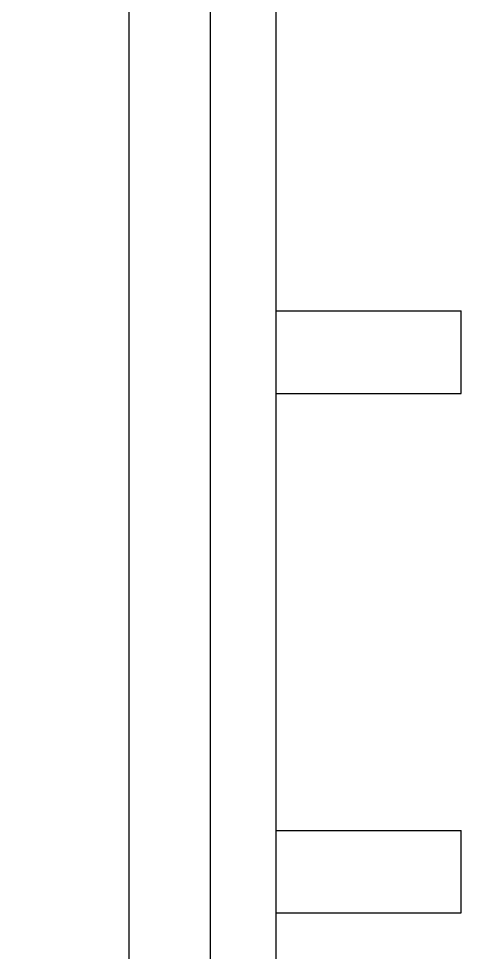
# Model space of a CAD drawing. Header units: millimetres. Extents: x 10903 to 284569, y 2319 to 62017.
# Drawn here: x 238789 to 239386, y 10764 to 12022 of the extents above; entities that cross this region are included whole.
import ezdxf

# ---------------------------------------------------------------- set-up
doc = ezdxf.new("R2010")
doc.units = ezdxf.units.MM
doc.layers.add('cps', color=7, linetype='Continuous')
doc.layers.add('CPST', color=6, linetype='Continuous')

msp = doc.modelspace()

# ---------------------------------------------------------------- linework, layer by layer
at = {"layer": 'cps'}
for p, q in [((239135.8, 15080), (239135.8, 10366.6)), ((239047.3, 14991.5), (239047.3, 10455.1)), ((239135.8, 11628), (239385.8, 11628)), ((239385.8, 11516.9), (239385.8, 11628)), ((239135.8, 11516.9), (239385.8, 11516.9)), ((239135.8, 10928), (239385.8, 10928)), ((239385.8, 10816.9), (239385.8, 10928)), ((239135.8, 10816.9), (239385.8, 10816.9))]:
    msp.add_line(p, q, dxfattribs=at)
at = {"layer": 'CPST', "color": 2}
msp.add_lwpolyline([(237679.6, 14857.5), (238937.7, 14857.5), (238937.7, 10585), (237679.6, 10585)], close=True, dxfattribs=at)

doc.saveas('drawing.dxf')
